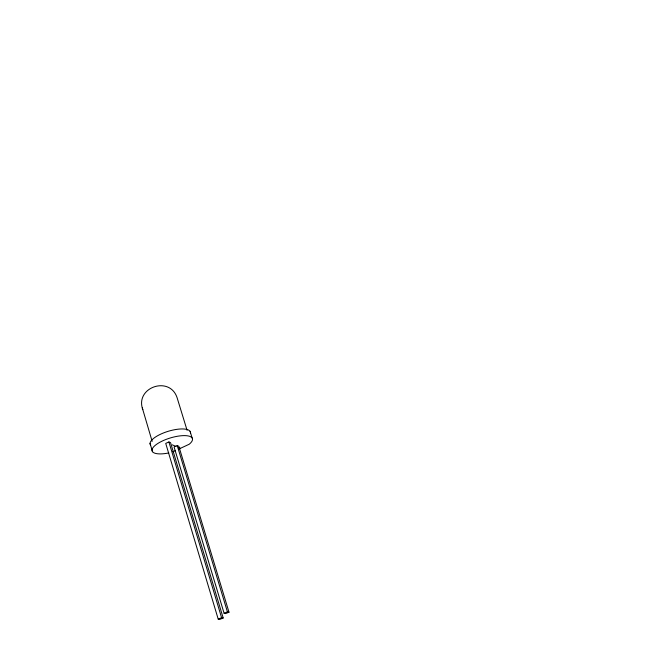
<?xml version="1.0" encoding="UTF-8"?>
<svg xmlns="http://www.w3.org/2000/svg" width="652" height="652" viewBox="0 0 652 652"><rect width="100%" height="100%" fill="white"/><g stroke="black" fill="none" stroke-linecap="round" stroke-linejoin="round"><path stroke-width="0.98" d="M168.909 441.958L165.73 443.409L218.2 619.107L219.805 619.4L223.18 617.99L170.563 442.675L168.909 441.958L221.582 617.697L223.18 617.99M177.222 445.569L174.076 447.003L224.092 613.271L225.657 613.573L228.991 612.179L178.827 446.27L177.222 445.569L227.426 611.869L228.991 612.179M172.829 451.787L175.355 450.638M178.721 449.106L189.219 444.24A21.084 7.074 -17 0 0 180.954 435.781A21.084 7.074 -17 0 0 152.943 447.72A21.084 7.074 -17 0 0 168.811 452.936M224.092 613.271L227.426 611.869M218.2 619.107L221.582 617.697M172.332 444.851L175.918 446.4M178.607 447.565L180.4 448.34M190.099 431.363L192.12 437.957M187.083 430.287L177.091 397.687C169.675 375.25 134.638 387.369 142.796 409.611M142.315 407.94L152.16 441.38M150.05 443.319L152.527 451.738M150.579 445.112A21.043 7.156 -17 0 1 168.526 431.2A21.043 7.156 -17 0 1 190.474 433.197"/></g></svg>
